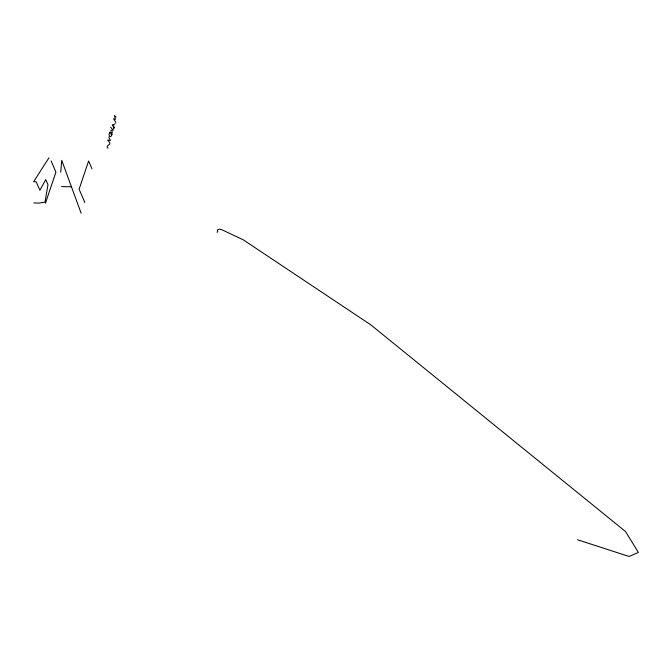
<?xml version="1.0" encoding="UTF-8"?>
<svg xmlns="http://www.w3.org/2000/svg" width="672" height="672" viewBox="0 0 672 672"><rect width="100%" height="100%" fill="white"/><g stroke="black" fill="none" stroke-linecap="round" stroke-linejoin="round"><path stroke-width="1.01" d="M113.778 125.572L113.45 128.755M60.715 172.267L61.748 160.339L81.161 213.301M112.224 132.997L111.997 130.519L110.813 130.343M45.444 203.23L55.919 172.15L51.122 160.902M115.828 122.447L113.744 118.742L114.702 119.49L115.458 119.204L114.383 115.534L116.063 117.079M48.997 157.752L33.6 181.742L36.196 181.801L39.9 190.226L45.755 179.567L47.972 184.766L44.974 202.138L38.951 203.078L33.768 202.952M113.627 129.906L112.862 130.099L110.611 127.1M115.324 123.757L112.728 124.782C110.93 123.95 115.987 130.15 114.022 127.277M217.098 232.218L217.753 231.932L217.333 229.967L219.282 229.127L222.34 229.942L243.356 239.887L370.868 324.895L625.489 531.502L638.4 552.426L629.068 556.466L577.525 539.759M109.99 132.661L110.695 132.594L112.274 134.299L110.914 136.458L109.612 136.534L108.99 134.375L109.998 132.25L110.695 132.04L111.132 132.754L111.216 134.82M61.538 186.581L71.459 186.824M108.032 148.218L107.083 146.882L107.453 145.95L109.771 144.068C110.628 141.28 104.16 139.163 110.452 140.515L108.73 137.088M91.988 168.882L88.62 160.978L79.12 189.176L84.806 202.507"/></g></svg>
